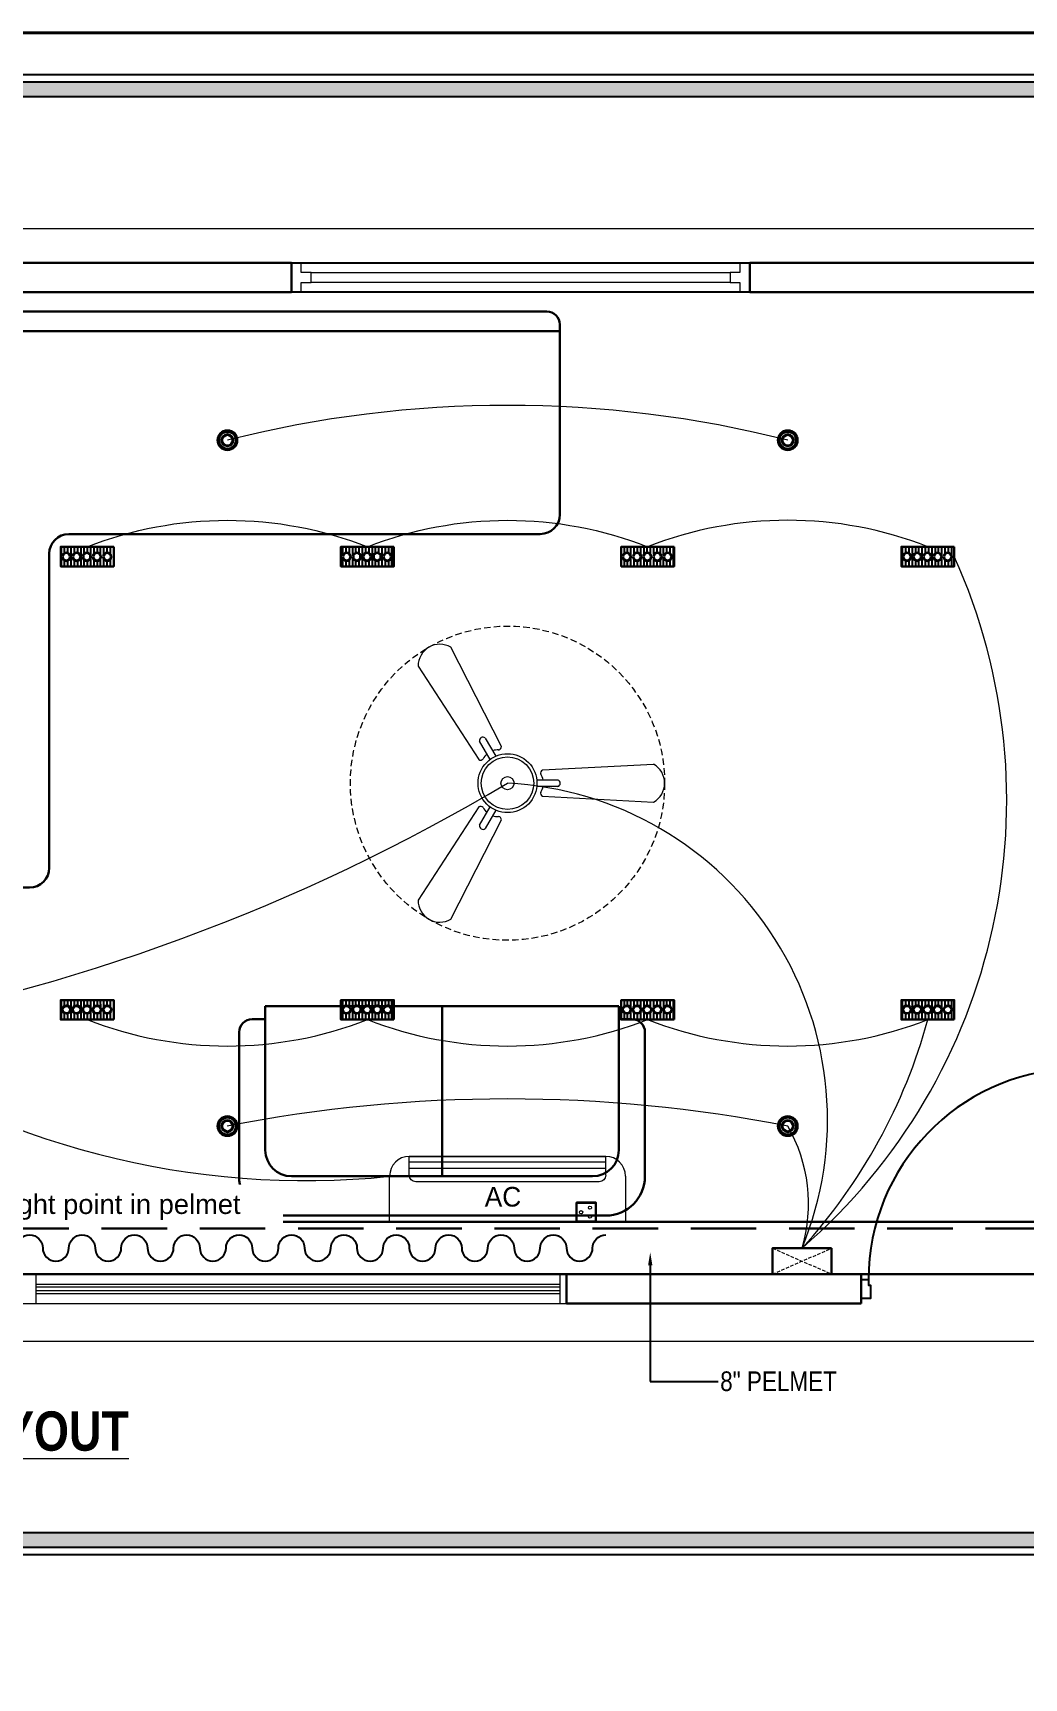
# Model space of a CAD drawing. Header units: millimetres. Extents: x 145796 to 148307, y -176303 to -174465.
# Drawn here: x 145972.3 to 146123.7, y -174716.5 to -174465.2 of the extents above; entities that cross this region are included whole.
import ezdxf
from ezdxf import colors
from ezdxf.entities.mleader import LeaderData, LeaderLine
from ezdxf.math import Vec2, Vec3

# ---------------------------------------------------------------- set-up
doc = ezdxf.new("R2010")
doc.units = ezdxf.units.MM
doc.header["$MEASUREMENT"] = 0
for name, pattern in [('DASHED', [0.75, 0.5, -0.25]), ('DASHED2', [0.375, 0.25, -0.125]), ('DASHEDX2', [1.5, 1, -0.5])]:
    doc.linetypes.add(name, pattern=pattern)
doc.layers.add('AR ELE-5', color=134, linetype='Continuous')
for name, color, linetype, lineweight in [('DIM.', 250, 'Continuous', 13), ('dim05', 1, 'Continuous', 13), ('el', 7, 'Continuous', 20), ('ELEC-wires', 1, 'DASHED2', 13), ('Electrical', 84, 'Continuous', 30), ('FALSE CEILING', 6, 'Continuous', 30), ('FIRST FLOOR ( DW_RAIL )', 7, 'Continuous', 9), ('FUR1', 1, 'Continuous', 0), ('FURNITURE', 32, 'Continuous', 9), ('hatch-rcc', 251, 'Continuous', 9), ('Labelling', 1, 'Continuous', 25), ('NAME PLATE', 7, 'Continuous', 25), ('SECOND FLOOR', 7, 'Continuous', 9), ('SECOND FLOOR  ( PLINE )', 251, 'Continuous', 30), ('Text', 7, 'Continuous', 15), ('text1', 1, 'Continuous', 15)]:
    doc.layers.add(name, color=color, linetype=linetype, lineweight=lineweight)
doc.layers.add('hatch', color=250, linetype='Continuous', lineweight=9, transparency=0.5)
doc.layers.add('XX~SLAB ( PLINE )', color=251, linetype='Continuous', plot=False)
doc.styles.get("Standard").update_dxf_attribs({"font": 'arial.ttf', "height": 6})
doc.styles.add('style4', font='ARIALN.TTF')
doc.styles.add('TEXT', font='eurr____.ttf')

# ---------------------------------------------------------------- blocks, each defined once
blk = doc.blocks.new('ceiling')
at = {"layer": 'FURNITURE', "color": 9, "lineweight": 30, "true_color": 0xc7c8ca}
for p, q in [((142904.89, -176849.37, -0.13), (143012.89, -176849.37, -0.13)), ((142902.89, -176935.37, -0.13), (142902.89, -176851.37, -0.13)), ((142907.89, -176852.37, -0.13), (143014.89, -176852.37, -0.13)), ((143014.89, -176851.37, -0.13), (143014.89, -176880.36, -0.13)), ((142905.89, -176932.37, -0.13), (142905.89, -176854.37, -0.13)), ((143113.89, -176876.42), (143095.39, -176876.42)), ((143011.89, -176883.36, -0.13), (142939.89, -176883.36, -0.13)), ((142936.89, -176886.36, -0.13), (142936.89, -176934.37, -0.13)), ((142926.89, -176934.37, -0.13), (142907.89, -176934.37, -0.13)), ((142927.89, -176935.37, -0.13), (142927.89, -176936.37, -0.13)), ((142933.89, -176937.37, -0.13), (142904.89, -176937.37, -0.13)), ((142969.89, -176977.47, -0.13), (142969.89, -176955.47, -0.13)), ((142969.89, -176955.47, -0.13), (143023.89, -176955.47, -0.13)), ((142996.89, -176955.47, -0.13), (142996.89, -176981.47, -0.13)), ((143023.89, -176955.47, -0.13), (143023.89, -176977.47, -0.13)), ((143023.89, -176955.47, -0.13), (143023.89, -176957.47, -0.13)), ((142967.89, -176957.47, -0.13), (142969.89, -176957.47, -0.13)), ((143023.89, -176957.47, -0.13), (143025.89, -176957.47, -0.13)), ((142965.89, -176981.47, -0.13), (142965.89, -176959.47, -0.13)), ((143027.89, -176959.47, -0.13), (143027.89, -176981.47, -0.13)), ((143019.89, -176981.47, -0.13), (142973.89, -176981.47, -0.13)), ((143021.89, -176987.47, -0.13), (142971.89, -176987.47, -0.13))]:
    blk.add_line(p, q, dxfattribs=at)
at = {"layer": 'FURNITURE', "color": 3, "linetype": 'DASHEDX2', "lineweight": 30, "ltscale": 10}
blk.add_line((142899.89, -176989.42, -0.13), (143113.89, -176989.42, -0.13), dxfattribs=at)
at = {"layer": 'FURNITURE', "color": 9, "lineweight": 30, "ltscale": 10, "true_color": 0xc7c8ca}
for points in [[(143090.39, -176876.42), (143113.89, -176876.42), (143113.89, -176846.42), (143090.39, -176846.42)], [(143090.39, -176876.42), (143091.39, -176876.42), (143091.39, -176846.42), (143090.39, -176846.42)], [(143112.89, -176996.42), (143113.89, -176996.42), (143113.89, -176846.42), (143112.89, -176846.42)], [(143113.89, -176876.42), (143113.89, -176978.5), (143095.39, -176978.5), (143095.39, -176876.42)], [(143096.39, -176961.5), (143096.39, -176944.5), (143095.39, -176944.5), (143095.39, -176961.5)], [(143096.39, -176978.5), (143096.39, -176961.5), (143095.39, -176961.5), (143095.39, -176978.5)], [(143113.89, -176996.42), (143113.89, -176988.42), (142899.89, -176988.42), (142899.89, -176996.42)]]:
    blk.add_lwpolyline(points, close=True, dxfattribs=at)
at = {"layer": 'FURNITURE', "color": 9, "lineweight": 25, "true_color": 0xc7c8ca, "elevation": -0.13}
blk.add_lwpolyline([(142927.89, -176992.42, 1), (142931.89, -176992.42, -1), (142935.89, -176992.42, 1), (142939.89, -176992.42, -1), (142943.89, -176992.42, 1), (142947.89, -176992.42, -1), (142951.89, -176992.42, 1), (142955.89, -176992.42, -1), (142959.89, -176992.42, 1), (142963.89, -176992.42, -1), (142967.89, -176992.42, 1), (142971.89, -176992.42, -1), (142975.89, -176992.42, 1), (142979.89, -176992.42, -1), (142983.89, -176992.42, 1), (142987.89, -176992.42, -1), (142991.89, -176992.42, 1), (142995.89, -176992.42, -1), (142999.89, -176992.42, 1), (143003.89, -176992.42, -1), (143007.89, -176992.42, 1), (143011.89, -176992.42, -1), (143015.89, -176992.42, 1), (143019.89, -176992.42, -0.414214), (143021.89, -176990.42, -0.414214)], format="xyb", dxfattribs=at)
at = {"layer": 'FURNITURE', "color": 9, "lineweight": 30, "true_color": 0xc7c8ca}
for centre, radius, start, end in [((142904.89, -176851.37, -0.13), 2, 90, 180), ((143012.89, -176851.37, -0.13), 2, 0, 90), ((142907.89, -176854.37, -0.13), 2, 90, 180), ((143011.89, -176880.36, -0.13), 3, 270, 0), ((142939.89, -176886.36, -0.13), 3, 90, 180), ((142907.89, -176932.37, -0.13), 2, 180, 270), ((142904.89, -176935.37, -0.13), 2, 180, 270), ((142926.89, -176935.37, -0.13), 1, 0, 90), ((142933.89, -176934.37, -0.13), 3, 270, 0), ((142926.89, -176936.37, -0.13), 1, 270, 0), ((142967.89, -176959.47, -0.13), 2, 90, 180), ((143025.89, -176959.47, -0.13), 2, 0, 90), ((142973.89, -176977.47, -0.13), 4, 180, 270), ((143019.89, -176977.47, -0.13), 4, 270, 0), ((142971.89, -176981.47, -0.13), 6, 180, 270), ((143021.89, -176981.47, -0.13), 6, 270, 0)]:
    blk.add_arc(centre, radius, start, end, dxfattribs=at)
blk = doc.blocks.new('LAYOUT FILE')
at = {"layer": 'NAME PLATE', "true_color": 0xd39e00}
h = blk.add_hatch(color=42, dxfattribs=at)
h.paths.add_polyline_path([(3346889.83, -513806.18), (3346889.83, -514260.7), (3347535.56, -514260.7), (3347535.56, -513806.18)])
h.paths.add_polyline_path([(3346894.36, -513810.71), (3347531.03, -513810.71), (3347531.03, -514256.17), (3346894.36, -514256.17)], flags=16)
at = {"layer": 'NAME PLATE', "color": 42, "true_color": 0xd39e00}
for points in [[(3346887.56, -513803.91), (3347537.83, -513803.91), (3347537.83, -514262.96), (3346887.56, -514262.96)], [(3346889.83, -513806.18), (3347535.56, -513806.18), (3347535.56, -514260.7), (3346889.83, -514260.7)], [(3346894.36, -513810.71), (3347531.03, -513810.71), (3347531.03, -514256.17), (3346894.36, -514256.17)]]:
    blk.add_lwpolyline(points, close=True, dxfattribs=at)
blk = doc.blocks.new('w')
at = {"layer": 'Electrical', "lineweight": 25, "true_color": 0x000000}
h = blk.add_hatch(dxfattribs=at)
h.set_pattern_fill('ANSI31', color=18, scale=4, angle=225)
h.set_pattern_definition([(270, (3371208.62173, -539867.7139), (0.5, -2e-16), [])])
h.paths.add_polyline_path([(3358215.1, -518899.88), (3358215.97, -518898.83, -0.675401), (3358216.43, -518897.69, -0.15536), (3358216.81, -518897.81), (3358217.43, -518897.06), (3358217.43, -518896.88), (3358209.34, -518896.88), (3358209.34, -518899.88)])
h.paths.add_polyline_path([(3358210.2, -518899.01, -1), (3358210.2, -518897.69, -1)], flags=16)
h.paths.add_polyline_path([(3358211.76, -518897.69, -1), (3358211.76, -518899.01, -1)], flags=16)
h.paths.add_polyline_path([(3358210.2, -518898.88, -1), (3358210.2, -518897.82, -1)], flags=0)
h.paths.add_polyline_path([(3358211.76, -518897.82, -1), (3358211.76, -518898.88, -1)], flags=0)
h.paths.add_polyline_path([(3358213.32, -518897.69, -1), (3358213.32, -518899.01, -1)], flags=16)
h.paths.add_polyline_path([(3358213.32, -518897.82, -1), (3358213.32, -518898.88, -1)], flags=0)
h.paths.add_polyline_path([(3358214.87, -518897.69, -1), (3358214.87, -518899.01, -1)], flags=16)
h.paths.add_polyline_path([(3358214.87, -518897.82, -1), (3358214.87, -518898.88, -1)], flags=0)
h.paths.add_polyline_path([(3358215.97, -518898.83), (3358215.1, -518899.88), (3358217.43, -518899.88), (3358217.43, -518897.06), (3358216.81, -518897.81, -0.731062), (3358216.43, -518899.01, -0.193744)], flags=17)
at = {"layer": 'Electrical', "color": 240, "true_color": 0xed1f24}
blk.add_lwpolyline([(3358217.43, -518899.88), (3358209.34, -518899.88), (3358209.34, -518896.88), (3358217.43, -518896.88)], close=True, dxfattribs=at)
at = {"layer": 'Electrical', "color": 18, "lineweight": 25, "true_color": 0x000000}
for centre, radius in [((3358210.2, -518898.35), 0.662), ((3358210.2, -518898.35), 0.53), ((3358211.76, -518898.35), 0.662), ((3358211.76, -518898.35), 0.53), ((3358213.32, -518898.35), 0.662), ((3358213.32, -518898.35), 0.53), ((3358214.87, -518898.35), 0.662), ((3358214.87, -518898.35), 0.53), ((3358216.43, -518898.35), 0.662), ((3358216.43, -518898.35), 0.53)]:
    blk.add_circle(centre, radius, dxfattribs=at)
blk = doc.blocks.new('AC PLAN')
at = {"layer": 'Electrical', "lineweight": 15}
for p, q in [((1311.48, 1908.44), (1311.48, 1944.46)), ((1311.48, 1944.46), (1318.46, 1944.46)), ((1317.6, 1912.45), (1317.6, 1940.45)), ((1318.6, 1941.45), (1321.47, 1941.45)), ((1319.61, 1911.45), (1319.61, 1941.45)), ((1320.61, 1911.45), (1320.61, 1941.45)), ((1321.47, 1941.45), (1321.47, 1911.45)), ((1321.47, 1911.45), (1321.47, 1941.45)), ((1318.6, 1911.45), (1321.47, 1911.45)), ((1321.47, 1911.45), (1321.47, 1911.45)), ((1318.46, 1908.44), (1311.48, 1908.44))]:
    blk.add_line(p, q, dxfattribs=at)
for centre, start, end in [((1318.46, 1941.45), 0, 90), ((1318.46, 1911.45), 270, 0)]:
    blk.add_arc(centre, 3.01, start, end, dxfattribs=at)
at = {"layer": 'Electrical', "lineweight": 15, "extrusion": (0, 0, -1)}
for centre, start_param, end_param in [((1318.6, 1940.45), -0.785398, 0.785398), ((1318.6, 1912.45), 3.926991, 5.497787)]:
    blk.add_ellipse(centre, major_axis=(-0.71, 0.71), ratio=1, start_param=start_param, end_param=end_param, dxfattribs=at)
at = {"layer": 'Text', "style": 'TEXT'}
blk.add_text('AC', height=3, rotation=270, dxfattribs=at).set_placement((1313.81, 1929.93))
blk = doc.blocks.new('fan plan')
at = {"layer": 'Electrical', "lineweight": 15, "ltscale": 20}
for p, q in [((4593.5, 3687.63), (4594.38, 3670.64)), ((4598.38, 3670.64), (4599.27, 3687.63)), ((4595.88, 3669.78), (4595.88, 3673.02)), ((4596.88, 3673), (4596.88, 3669.78)), ((4590.77, 3664.38), (4575.61, 3656.65)), ((4617.15, 3656.65), (4601.99, 3664.38)), ((4589.48, 3661.9), (4592.26, 3663.51)), ((4592.76, 3662.64), (4589.95, 3661.02)), ((4602.79, 3661.04), (4600, 3662.64)), ((4600.5, 3663.51), (4603.31, 3661.89)), ((4578.5, 3651.66), (4592.77, 3660.92)), ((4599.99, 3660.92), (4614.26, 3651.66))]:
    blk.add_line(p, q, dxfattribs=at)
at = {"layer": 'Electrical', "linetype": 'DASHED', "lineweight": 15, "ltscale": 2}
blk.add_circle((4596.38, 3665.31), 24, dxfattribs=at)
at = {"layer": 'Electrical', "lineweight": 15, "ltscale": 20}
for centre, major_axis, start_param, end_param in [((4596.38, 3686), (2.34, 2.34), -0.272136, 1.842967), ((4596.38, 3672.83), (0.376, 0.376), -0.465536, 1.983618), ((4596.38, 3665.31), (3.18, -3.18), 3.14161, 9.424795), ((4596.38, 3665.31), (2.83, -2.83), 1.749190548672175e-05, 6.283202799085073), ((4594.85, 3670.9), (0.382, 0.382), 2.863014, 4.257784), ((4596.38, 3668.39), (1.71, -1.71), 2.565057, 2.951308), ((4596.38, 3668.39), (1.71, 1.71), 0.19032, 0.57657), ((4597.91, 3670.9), (0.382, -0.382), 5.167028, 6.561799), ((4590.78, 3663.84), (0.382, -0.382), 0.978238, 2.373008), ((4596.38, 3665.31), (0.707, 0.707), 1.570814, 7.853999), ((4601.98, 3663.84), (0.382, -0.382), 2.339416, 3.734186), ((4589.87, 3661.55), (0.376, -0.376), 3.199655, 5.648809), ((4593.72, 3663.77), (1.71, -1.71), 3.855511, 4.241762), ((4593.72, 3663.77), (1.71, -1.71), 4.659452, 5.045703), ((4592.31, 3661.2), (0.382, 0.382), -1.325776, 0.068994), ((4600.46, 3661.2), (0.382, -0.382), 3.072633, 4.467404), ((4599.05, 3663.77), (1.71, 1.71), 4.37911, 4.765361), ((4599.05, 3663.77), (1.71, 1.71), 5.183051, 5.569301), ((4602.9, 3661.56), (0.376, 0.376), 3.723254, 6.172408), ((4578.47, 3654.97), (2.34, -2.34), 3.393055, 5.508159), ((4614.3, 3654.97), (2.34, -2.34), 5.48745, 7.602554)]:
    blk.add_ellipse(centre, major_axis=major_axis, ratio=1, start_param=start_param, end_param=end_param, dxfattribs=at)
blk = doc.blocks.new('3we')
at = {"layer": 'Electrical', "color": 18, "ltscale": 8, "true_color": 0x000000}
for radius in [1.5, 1.3, 0.904, 0.804]:
    blk.add_circle((56069.75, 46700.94), radius, dxfattribs=at)
blk = doc.blocks.new('RGH')
at = {"color": 242, "linetype": 'DASHED', "true_color": 0xcd2027}
for p, q in [((130318.55, 18194.22), (130309.54, 18198.2)), ((130318.55, 18198.2), (130309.54, 18194.22))]:
    blk.add_line(p, q, dxfattribs=at)
at = {"layer": 'ELEC-wires', "color": 5, "linetype": 'ByBlock', "lineweight": 30, "ltscale": 4}
blk.add_lwpolyline([(130309.54, 18198.2), (130318.55, 18198.2), (130318.55, 18194.22), (130309.54, 18194.22)], close=True, dxfattribs=at)
blk = doc.blocks.new('16')
at = {"layer": 'hatch-rcc', "color": 1, "lineweight": 30}
blk.add_lwpolyline([(392822.83, -38266.87), (392825.13, -38266.87), (392825.13, -38269.2), (392822.83, -38269.2)], close=True, dxfattribs=at)
at = {"layer": 'hatch-rcc', "color": 1}
blk.add_lwpolyline([(392822.89, -38266.93), (392825.07, -38266.93), (392825.07, -38269.14), (392822.89, -38269.14)], close=True, dxfattribs=at)
for centre in [(392823.44, -38268.48), (392823.98, -38267.42), (392824.52, -38268.48)]:
    blk.add_circle(centre, 0.195, dxfattribs=at)

msp = doc.modelspace()

# ---------------------------------------------------------------- linework, layer by layer
at = {"elevation": -0.13}
msp.add_lwpolyline([(146098.77, -174655.57), (146099.92, -174655.57), (146099.92, -174656.43), (146100.21, -174656.43), (146100.21, -174658.45), (146098.77, -174658.45)], close=True, dxfattribs=at)
at = {"layer": 'AR ELE-5', "linetype": 'ByBlock', "ltscale": 15}
msp.add_arc((146132.17, -174655.59, -0.13), 32.25, 92.373, 179.9653, dxfattribs=at)
at = {"layer": 'FALSE CEILING', "lineweight": 25, "elevation": -0.13}
for points in [[(146151.77, -174646.76), (146151.77, -174504.76), (145937.77, -174504.76), (145937.77, -174646.76)], [(145937.77, -174646.76), (145937.77, -174654.76), (146151.77, -174654.76), (146151.77, -174646.76)]]:
    msp.add_lwpolyline(points, close=True, dxfattribs=at)
at = {"layer": 'FIRST FLOOR ( DW_RAIL )'}
for p, q in [((145972.77, -174659.26, -0.13), (145972.77, -174654.76, -0.13)), ((145972.77, -174656.26, -0.13), (146052.77, -174656.26, -0.13)), ((145972.77, -174656.76, -0.13), (145972.77, -174656.26, -0.13)), ((146052.77, -174656.76, -0.13), (145972.77, -174656.76, -0.13)), ((146052.77, -174654.76, -0.13), (146052.77, -174659.26, -0.13)), ((146052.77, -174654.76, -0.13), (146053.77, -174654.76, -0.13)), ((146052.77, -174656.26, -0.13), (146052.77, -174656.76, -0.13)), ((145972.77, -174657.26, -0.13), (146052.77, -174657.26, -0.13)), ((145972.77, -174657.76, -0.13), (145972.77, -174657.26, -0.13)), ((146052.77, -174657.76, -0.13), (145972.77, -174657.76, -0.13)), ((146052.77, -174657.26, -0.13), (146052.77, -174657.76, -0.13))]:
    msp.add_line(p, q, dxfattribs=at)
at = {"layer": 'FURNITURE', "color": 3, "lineweight": 40, "ltscale": 10}
msp.add_lwpolyline([(145795.53, -174465.15), (148306.79, -174465.15), (148306.79, -175526.09), (145795.53, -175526.09)], close=True, dxfattribs=at)
at = {"layer": 'FURNITURE', "ltscale": 10, "elevation": -0.88}
for points in [[(145980.57, -174543.64, -0.18875), (146023.37, -174543.64, -0.18875), (146066.17, -174543.64)], [(145980.57, -174615.87, 0.18875), (146023.37, -174615.87, 0.18875), (146066.17, -174615.87)]]:
    msp.add_lwpolyline(points, format="xyb", dxfattribs=at)
at = {"layer": 'FURNITURE', "ltscale": 10}
for centre, radius, start, end in [((146044.77, -174696.73, -0.88), 174.68, 75.8173, 104.1827), ((146087.57, -174598.31, -0.88), 58.71, 68.6224, 111.3776), ((146030.5, -174582.36, -0.88), 90.52, 310.9053, 24.2737), ((145890.68, -174320.66, -0.25), 301.46, 279.7556, 300.7411), ((146042.19, -174631.16, -1.01), 51.46, 337.598, 87.1261), ((146087.57, -174561.2, -0.88), 58.71, 248.6224, 291.3776), ((146027.03, -174593.52, -0.88), 84.94, 317.6216, 344.7422), ((146044.77, -174850.66, -0.88), 222.67, 78.9182, 101.0818), ((146066.93, -174644.03, -0.88), 23.82, 343.5484, 29.9248)]:
    msp.add_arc(centre, radius, start, end, dxfattribs=at)
at = {"layer": 'Labelling', "lineweight": 0, "ltscale": 10}
for p, q in [((146166.04, -174495.09), (145917.9, -174495.09)), ((145917.9, -174665.01), (146166.04, -174665.01))]:
    msp.add_line(p, q, dxfattribs=at)
at = {"layer": 'SECOND FLOOR'}
for p, q in [((145928.77, -174500.26, -0.13), (146166.04, -174500.26, -0.13)), ((146011.77, -174500.26, -0.13), (146011.77, -174504.76, -0.13)), ((146013.27, -174500.26, -0.13), (146011.77, -174500.26, -0.13)), ((146011.77, -174500.26, -0.13), (146011.77, -174504.76, -0.13)), ((146081.77, -174500.26, -0.13), (146011.77, -174500.26, -0.13)), ((146011.77, -174500.26, -0.13), (146011.77, -174504.76, -0.13)), ((146013.27, -174501.76, -0.13), (146013.27, -174500.26, -0.13)), ((146081.77, -174500.26, -0.13), (146080.27, -174500.26, -0.13)), ((146080.27, -174500.26, -0.13), (146080.27, -174501.76, -0.13)), ((146081.77, -174500.26, -0.13), (146081.77, -174504.76, -0.13)), ((146081.77, -174504.76, -0.13), (146081.77, -174500.26, -0.13)), ((146081.77, -174504.76, -0.13), (146081.77, -174500.26, -0.13)), ((146014.77, -174501.76, -0.13), (146013.27, -174501.76, -0.13)), ((146013.27, -174504.76, -0.13), (146013.27, -174503.26, -0.13)), ((146013.27, -174503.26, -0.13), (146014.77, -174503.26, -0.13)), ((146014.77, -174503.26, -0.13), (146014.77, -174501.76, -0.13)), ((146014.77, -174503.26, -0.13), (146014.77, -174501.76, -0.13)), ((146014.77, -174501.76, -0.13), (146078.77, -174501.76, -0.13)), ((146078.77, -174503.26, -0.13), (146014.77, -174503.26, -0.13)), ((146080.27, -174501.76, -0.13), (146078.77, -174501.76, -0.13)), ((146078.77, -174501.76, -0.13), (146078.77, -174503.26, -0.13)), ((146078.77, -174501.76, -0.13), (146078.77, -174503.26, -0.13)), ((146078.77, -174503.26, -0.13), (146080.27, -174503.26, -0.13)), ((146080.27, -174503.26, -0.13), (146080.27, -174504.76, -0.13)), ((145937.77, -174504.76, -0.13), (146151.77, -174504.76, -0.13)), ((146011.77, -174504.76, -0.13), (146013.27, -174504.76, -0.13)), ((146011.77, -174504.76, -0.13), (146081.77, -174504.76, -0.13)), ((146080.27, -174504.76, -0.13), (146081.77, -174504.76, -0.13)), ((146053.77, -174654.76, -0.13), (146098.77, -174654.76, -0.13)), ((146053.77, -174659.26, -0.13), (146053.77, -174654.76, -0.13)), ((146098.77, -174659.26, -0.13), (146098.77, -174654.76, -0.13)), ((145937.77, -174659.26, -0.13), (146098.77, -174659.26, -0.13))]:
    msp.add_line(p, q, dxfattribs=at)
at = {"layer": 'SECOND FLOOR  ( PLINE )'}
for p, q in [((146011.77, -174500.26, -0.13), (145928.77, -174500.26, -0.13)), ((146011.77, -174504.76, -0.13), (146011.77, -174500.26, -0.13)), ((146081.77, -174504.76, -0.13), (146081.77, -174500.26, -0.13)), ((146081.77, -174500.26, -0.13), (146166.04, -174500.26, -0.13)), ((145937.77, -174504.76, -0.13), (146011.77, -174504.76, -0.13)), ((146151.77, -174504.76, -0.13), (146081.77, -174504.76, -0.13)), ((146098.77, -174654.76, -0.13), (146053.77, -174654.76, -0.13)), ((146053.77, -174654.76, -0.13), (146053.77, -174659.26, -0.13)), ((146098.77, -174659.26, -0.13), (146098.77, -174654.76, -0.13)), ((146053.77, -174659.26, -0.13), (146098.77, -174659.26, -0.13))]:
    msp.add_line(p, q, dxfattribs=at)
at = {"layer": 'XX~SLAB ( PLINE )'}
msp.add_line((145924.27, -174500.26, -0.13), (146166.04, -174500.26, -0.13), dxfattribs=at)

# ---------------------------------------------------------------- block references
at = {"layer": 'dim05', "xscale": -1, "rotation": 180}
for p in [(89932.23, -127826.43, -0.88), (90017.83, -127826.43, -0.88)]:
    msp.add_blockref('3we', p, dxfattribs=at)
at = {"layer": 'dim05'}
for p in [(89932.23, -221333.08, -0.88), (90017.83, -221333.08, -0.88)]:
    msp.add_blockref('3we', p, dxfattribs=at)
at = {"layer": 'el', "color": 18, "true_color": 0x000000, "xscale": 1.274012090250485, "yscale": 1.274012090250485, "zscale": 1.274012090250485, "rotation": 90}
msp.add_blockref('16', (97302.86, -675107.79, -0.25), dxfattribs=at)
at = {"layer": 'ELEC-wires', "linetype": 'ByBlock', "lineweight": -3, "xscale": -1}
msp.add_blockref('RGH', (276403.82, -192848.98, -0.25), dxfattribs=at)
at = {"layer": 'FALSE CEILING', "lineweight": 5, "rotation": 270}
msp.add_blockref('fan plan', (142379.46, -169983.38, -1.01), dxfattribs=at)
at = {"layer": 'FURNITURE', "lineweight": 30}
msp.add_blockref('ceiling', (3037.88, 2341.66), dxfattribs=at)
at = {"layer": 'FURNITURE', "linetype": 'ByBlock', "lineweight": 15, "rotation": 90}
msp.add_blockref('AC PLAN', (147971.22, -175958.24, -0.13), dxfattribs=at)
at = {"layer": 'hatch', "lineweight": 30, "xscale": -1, "rotation": 180}
for p in [(-3212232.81, -693443.52, -0.88), (-3212190.01, -693443.52, -0.88), (-3212147.21, -693443.52, -0.88), (-3212104.41, -693443.52, -0.88)]:
    msp.add_blockref('w', p, dxfattribs=at)
at = {"layer": 'hatch', "lineweight": 30}
for p in [(-3212232.81, 344284, -0.88), (-3212190.01, 344284, -0.88), (-3212147.21, 344284, -0.88), (-3212104.41, 344284, -0.88)]:
    msp.add_blockref('w', p, dxfattribs=at)
at = {"layer": 'NAME PLATE', "lineweight": 0, "xscale": 0.4925794017237956, "yscale": 0.4925794017237956, "zscale": 0.4925794017237956}
msp.add_blockref('LAYOUT FILE', (-1502701.37, 78617.71, 0.13), dxfattribs=at)

# ---------------------------------------------------------------- texts
at = {"layer": 'DIM.', "color": 1, "insert": (145925.08, -174675.72), "char_height": 6, "attachment_point": 1}
msp.add_mtext_dynamic_manual_height_columns('{\\fArial Narrow|b1|i0|c0|p34;\\LLOOPING LAYOUT}', width=95.4506, gutter_width=1, heights=[0], dxfattribs=at)

# ---------------------------------------------------------------- leaders
at = {"layer": 'text1', "lineweight": 25, "ltscale": 20}
ml = msp.add_multileader_mtext('Standard', dxfattribs=at)
ml.set_content('8" PELMET', color=1, style='style4')
ml.set_leader_properties()
ml.build(insert=Vec2(0, 0))
ml.multileader.update_dxf_attribs({"dogleg_length": 5.94, "arrow_head_size": 2})
ctx = ml.context
ctx.base_point, ctx.char_height, ctx.arrow_head_size, ctx.landing_gap_size, ctx.plane_origin = Vec3(146076.95, -174671.14), 3, 2, 0.4, Vec3(146053.1, -174674.84)
ctx.text_align_type = 1
notes = []
notes.append((ctx, [(0, (1, 1, 0), (146066.57, -174671.14), (1, 0), 10.38, [(0, [(146066.57, -174651.41)], 0, [])])]))
ctx.mtext.insert, ctx.mtext.width, ctx.mtext.alignment = Vec3(146086.17, -174669.61), 26.2536, 2
for ctx, leaders in notes:
    for number, flags, end, landing, length, lines in leaders:
        leader = LeaderData()
        leader.index, (leader.has_last_leader_line, leader.has_dogleg_vector, leader.attachment_direction) = number, flags
        leader.last_leader_point, leader.dogleg_vector, leader.dogleg_length = Vec3(end), Vec3(landing), length
        for number, points, colour, breaks in lines:
            line = LeaderLine()
            line.index, line.vertices, line.color, line.breaks = number, Vec3.list(points), colors.encode_raw_color(colour), breaks
            leader.lines.append(line)
        ctx.leaders.append(leader)

# ---------------------------------------------------------------- next in the draw order: texts
at = {"layer": 'FUR1', "color": 1, "insert": (145980.88, -174644.52, -0.13), "char_height": 2.9839, "width": 56.1722, "attachment_point": 5, "style": 'style4', "bg_fill": 2}
msp.add_mtext('\\A1;\\pxql;{\\fArial|b0|i0|c0|p34;Provide light point in pelmet}', dxfattribs=at)

# ---------------------------------------------------------------- next in the draw order: linework, layer by layer
at = {"layer": 'FURNITURE', "ltscale": 10}
msp.add_arc((146013.89, -174514.55, -0.13), 125.92, 235.0509, 275.8663, dxfattribs=at)

doc.saveas('drawing.dxf')
